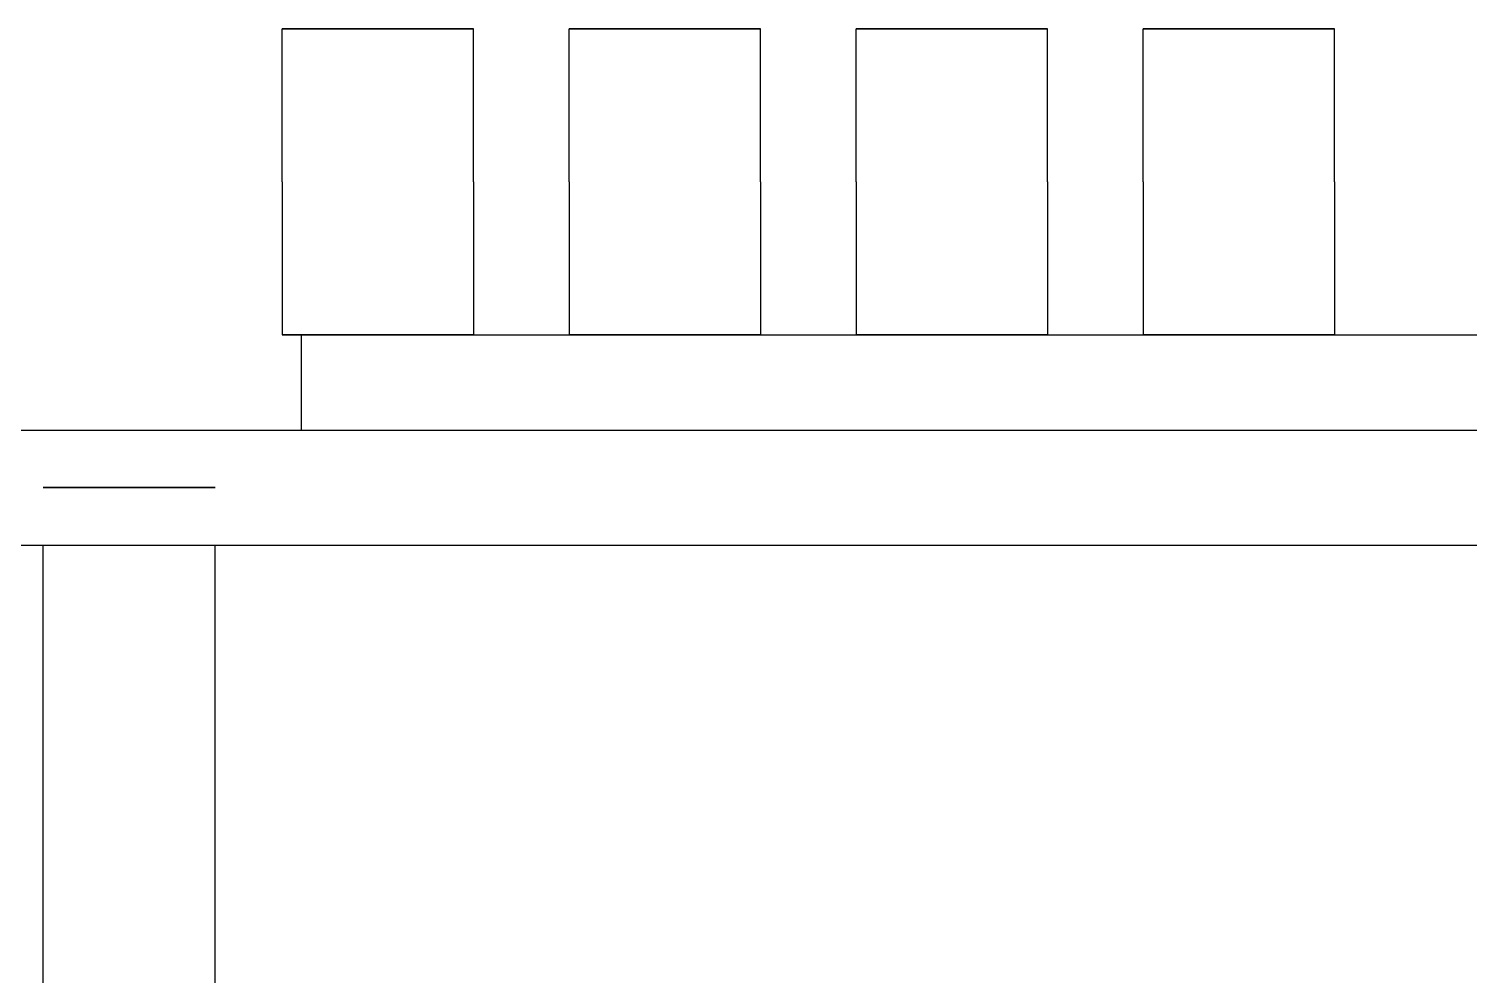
# Model space of a CAD drawing. Header units: millimetres. Extents: x -610 to 577, y -771 to 522.
# Drawn here: x 170.8 to 246, y 104.5 to 154 of the extents above; entities that cross this region are included whole.
import ezdxf

# ---------------------------------------------------------------- set-up
doc = ezdxf.new("R2010")
doc.units = ezdxf.units.MM
doc.layers.add('HIDDEN', color=8, linetype='Continuous')
doc.layers.add('VISIBLE', color=7, linetype='Continuous')

msp = doc.modelspace()

# ---------------------------------------------------------------- linework, layer by layer
at = {"layer": 'HIDDEN'}
for points in [[(184, 154), (184.036, 154)], [(184.036, 154), (184, 154)], [(184.036, 154), (184, 154)], [(184.036, 154), (184.325, 154)], [(184.325, 154), (184.036, 154)], [(184.325, 154), (184.036, 154)], [(184.325, 154), (184.885, 154)], [(184.885, 154), (184.325, 154)], [(184.885, 154), (184.325, 154)], [(184.885, 154), (185.684, 154)], [(185.684, 154), (184.885, 154)], [(185.684, 154), (184.885, 154)], [(185.684, 154), (186.676, 154)], [(186.676, 154), (185.684, 154)], [(186.676, 154), (185.684, 154)], [(186.676, 154), (187.803, 154)], [(187.803, 154), (186.676, 154)], [(187.803, 154), (186.676, 154)], [(187.803, 154), (189, 154)], [(189, 154), (187.803, 154)], [(189, 154), (187.803, 154)], [(190.197, 154), (189, 154)], [(189, 154), (190.197, 154)], [(190.197, 154), (189, 154)], [(191.324, 154), (190.197, 154)], [(190.197, 154), (191.324, 154)], [(191.324, 154), (190.197, 154)], [(192.316, 154), (191.324, 154)], [(191.324, 154), (192.316, 154)], [(192.316, 154), (191.324, 154)], [(193.115, 154), (192.316, 154)], [(192.316, 154), (193.115, 154)], [(193.115, 154), (192.316, 154)], [(193.675, 154), (193.115, 154)], [(193.115, 154), (193.675, 154)], [(193.675, 154), (193.115, 154)], [(193.964, 154), (193.675, 154)], [(193.675, 154), (193.964, 154)], [(193.964, 154), (193.675, 154)], [(194, 154), (193.964, 154)], [(193.964, 154), (194, 154)], [(194, 154), (193.964, 154)], [(199, 154), (199.036, 154)], [(199.036, 154), (199, 154)], [(199.036, 154), (199, 154)], [(199.036, 154), (199.325, 154)], [(199.325, 154), (199.036, 154)], [(199.325, 154), (199.036, 154)], [(199.325, 154), (199.885, 154)], [(199.885, 154), (199.325, 154)], [(199.885, 154), (199.325, 154)], [(199.885, 154), (200.684, 154)], [(200.684, 154), (199.885, 154)], [(200.684, 154), (199.885, 154)], [(200.684, 154), (201.676, 154)], [(201.676, 154), (200.684, 154)], [(201.676, 154), (200.684, 154)], [(201.676, 154), (202.803, 154)], [(202.803, 154), (201.676, 154)], [(202.803, 154), (201.676, 154)], [(202.803, 154), (204, 154)], [(204, 154), (202.803, 154)], [(204, 154), (202.803, 154)], [(205.197, 154), (204, 154)], [(204, 154), (205.197, 154)], [(205.197, 154), (204, 154)], [(206.324, 154), (205.197, 154)], [(205.197, 154), (206.324, 154)], [(206.324, 154), (205.197, 154)], [(207.316, 154), (206.324, 154)], [(206.324, 154), (207.316, 154)], [(207.316, 154), (206.324, 154)], [(208.115, 154), (207.316, 154)], [(207.316, 154), (208.115, 154)], [(208.115, 154), (207.316, 154)], [(208.675, 154), (208.115, 154)], [(208.115, 154), (208.675, 154)], [(208.675, 154), (208.115, 154)], [(208.964, 154), (208.675, 154)], [(208.675, 154), (208.964, 154)], [(208.964, 154), (208.675, 154)], [(209, 154), (208.964, 154)], [(208.964, 154), (209, 154)], [(209, 154), (208.964, 154)], [(214, 154), (214.036, 154)], [(214.036, 154), (214, 154)], [(214.036, 154), (214, 154)], [(214.036, 154), (214.325, 154)], [(214.325, 154), (214.036, 154)], [(214.325, 154), (214.036, 154)], [(214.325, 154), (214.885, 154)], [(214.885, 154), (214.325, 154)], [(214.885, 154), (214.325, 154)], [(214.885, 154), (215.684, 154)], [(215.684, 154), (214.885, 154)], [(215.684, 154), (214.885, 154)], [(215.684, 154), (216.676, 154)], [(216.676, 154), (215.684, 154)], [(216.676, 154), (215.684, 154)], [(216.676, 154), (217.803, 154)], [(217.803, 154), (216.676, 154)], [(217.803, 154), (216.676, 154)], [(217.803, 154), (219, 154)], [(219, 154), (217.803, 154)], [(219, 154), (217.803, 154)], [(220.197, 154), (219, 154)], [(219, 154), (220.197, 154)], [(220.197, 154), (219, 154)], [(221.324, 154), (220.197, 154)], [(220.197, 154), (221.324, 154)], [(221.324, 154), (220.197, 154)], [(222.316, 154), (221.324, 154)], [(221.324, 154), (222.316, 154)], [(222.316, 154), (221.324, 154)], [(223.115, 154), (222.316, 154)], [(222.316, 154), (223.115, 154)], [(223.115, 154), (222.316, 154)], [(223.675, 154), (223.115, 154)], [(223.115, 154), (223.675, 154)], [(223.675, 154), (223.115, 154)], [(223.964, 154), (223.675, 154)], [(223.675, 154), (223.964, 154)], [(223.964, 154), (223.675, 154)], [(224, 154), (223.964, 154)], [(223.964, 154), (224, 154)], [(224, 154), (223.964, 154)], [(229, 154), (229.036, 154)], [(229.036, 154), (229, 154)], [(229.036, 154), (229, 154)], [(229.036, 154), (229.325, 154)], [(229.325, 154), (229.036, 154)], [(229.325, 154), (229.036, 154)], [(229.325, 154), (229.885, 154)], [(229.885, 154), (229.325, 154)], [(229.885, 154), (229.325, 154)], [(229.885, 154), (230.684, 154)], [(230.684, 154), (229.885, 154)], [(230.684, 154), (229.885, 154)], [(230.684, 154), (231.676, 154)], [(231.676, 154), (230.684, 154)], [(231.676, 154), (230.684, 154)], [(231.676, 154), (232.803, 154)], [(232.803, 154), (231.676, 154)], [(232.803, 154), (231.676, 154)], [(232.803, 154), (234, 154)], [(234, 154), (232.803, 154)], [(234, 154), (232.803, 154)], [(235.197, 154), (234, 154)], [(234, 154), (235.197, 154)], [(235.197, 154), (234, 154)], [(236.324, 154), (235.197, 154)], [(235.197, 154), (236.324, 154)], [(236.324, 154), (235.197, 154)], [(237.316, 154), (236.324, 154)], [(236.324, 154), (237.316, 154)], [(237.316, 154), (236.324, 154)], [(238.115, 154), (237.316, 154)], [(237.316, 154), (238.115, 154)], [(238.115, 154), (237.316, 154)], [(238.675, 154), (238.115, 154)], [(238.115, 154), (238.675, 154)], [(238.675, 154), (238.115, 154)], [(238.964, 154), (238.675, 154)], [(238.675, 154), (238.964, 154)], [(238.964, 154), (238.675, 154)], [(239, 154), (238.964, 154)], [(238.964, 154), (239, 154)], [(239, 154), (238.964, 154)], [(184, 138), (184.036, 138)], [(184.036, 138), (184, 138)], [(184.036, 138), (184, 138)], [(184.036, 138), (184.325, 138)], [(184.325, 138), (184.036, 138)], [(184.325, 138), (184.036, 138)], [(184.325, 138), (184.885, 138)], [(184.885, 138), (184.325, 138)], [(184.885, 138), (184.325, 138)], [(184.885, 138), (185.684, 138)], [(185.684, 138), (184.885, 138)], [(185.684, 138), (184.885, 138)], [(185, 138), (255, 138)], [(185, 133), (185, 138)], [(185, 138), (185.684, 138)], [(185.684, 138), (186.676, 138)], [(186.676, 138), (185.684, 138)], [(185.684, 138), (186.676, 138)], [(186.676, 138), (185.684, 138)], [(186.676, 138), (187.803, 138)], [(187.803, 138), (186.676, 138)], [(186.676, 138), (187.803, 138)], [(187.803, 138), (186.676, 138)], [(187.803, 138), (189, 138)], [(189, 138), (187.803, 138)], [(187.803, 138), (189, 138)], [(189, 138), (187.803, 138)], [(190.197, 138), (189, 138)], [(189, 138), (190.197, 138)], [(190.197, 138), (189, 138)], [(189, 138), (190.197, 138)], [(191.324, 138), (190.197, 138)], [(190.197, 138), (191.324, 138)], [(191.324, 138), (190.197, 138)], [(190.197, 138), (191.324, 138)], [(192.316, 138), (191.324, 138)], [(191.324, 138), (192.316, 138)], [(192.316, 138), (191.324, 138)], [(191.324, 138), (192.316, 138)], [(193.115, 138), (192.316, 138)], [(192.316, 138), (193.115, 138)], [(193.115, 138), (192.316, 138)], [(192.316, 138), (193.115, 138)], [(193.675, 138), (193.115, 138)], [(193.115, 138), (193.675, 138)], [(193.675, 138), (193.115, 138)], [(193.115, 138), (193.675, 138)], [(193.964, 138), (193.675, 138)], [(193.675, 138), (193.964, 138)], [(193.964, 138), (193.675, 138)], [(193.675, 138), (193.964, 138)], [(194, 138), (193.964, 138)], [(193.964, 138), (194, 138)], [(194, 138), (193.964, 138)], [(193.964, 138), (194, 138)], [(199, 138), (199.036, 138)], [(199.036, 138), (199, 138)], [(199, 138), (199.036, 138)], [(199.036, 138), (199, 138)], [(199.036, 138), (199.325, 138)], [(199.325, 138), (199.036, 138)], [(199.036, 138), (199.325, 138)], [(199.325, 138), (199.036, 138)], [(199.325, 138), (199.885, 138)], [(199.885, 138), (199.325, 138)], [(199.325, 138), (199.885, 138)], [(199.885, 138), (199.325, 138)], [(199.885, 138), (200.684, 138)], [(200.684, 138), (199.885, 138)], [(199.885, 138), (200.684, 138)], [(200.684, 138), (199.885, 138)], [(200.684, 138), (201.676, 138)], [(201.676, 138), (200.684, 138)], [(200.684, 138), (201.676, 138)], [(201.676, 138), (200.684, 138)], [(201.676, 138), (202.803, 138)], [(202.803, 138), (201.676, 138)], [(201.676, 138), (202.803, 138)], [(202.803, 138), (201.676, 138)], [(202.803, 138), (204, 138)], [(204, 138), (202.803, 138)], [(202.803, 138), (204, 138)], [(204, 138), (202.803, 138)], [(205.197, 138), (204, 138)], [(204, 138), (205.197, 138)], [(205.197, 138), (204, 138)], [(204, 138), (205.197, 138)], [(206.324, 138), (205.197, 138)], [(205.197, 138), (206.324, 138)], [(206.324, 138), (205.197, 138)], [(205.197, 138), (206.324, 138)], [(207.316, 138), (206.324, 138)], [(206.324, 138), (207.316, 138)], [(207.316, 138), (206.324, 138)], [(206.324, 138), (207.316, 138)], [(208.115, 138), (207.316, 138)], [(207.316, 138), (208.115, 138)], [(208.115, 138), (207.316, 138)], [(207.316, 138), (208.115, 138)], [(208.675, 138), (208.115, 138)], [(208.115, 138), (208.675, 138)], [(208.675, 138), (208.115, 138)], [(208.115, 138), (208.675, 138)], [(208.964, 138), (208.675, 138)], [(208.675, 138), (208.964, 138)], [(208.964, 138), (208.675, 138)], [(208.675, 138), (208.964, 138)], [(209, 138), (208.964, 138)], [(208.964, 138), (209, 138)], [(209, 138), (208.964, 138)], [(208.964, 138), (209, 138)], [(214, 138), (214.036, 138)], [(214.036, 138), (214, 138)], [(214, 138), (214.036, 138)], [(214.036, 138), (214, 138)], [(214.036, 138), (214.325, 138)], [(214.325, 138), (214.036, 138)], [(214.036, 138), (214.325, 138)], [(214.325, 138), (214.036, 138)], [(214.325, 138), (214.885, 138)], [(214.885, 138), (214.325, 138)], [(214.325, 138), (214.885, 138)], [(214.885, 138), (214.325, 138)], [(214.885, 138), (215.684, 138)], [(215.684, 138), (214.885, 138)], [(214.885, 138), (215.684, 138)], [(215.684, 138), (214.885, 138)], [(215.684, 138), (216.676, 138)], [(216.676, 138), (215.684, 138)], [(215.684, 138), (216.676, 138)], [(216.676, 138), (215.684, 138)], [(216.676, 138), (217.803, 138)], [(217.803, 138), (216.676, 138)], [(216.676, 138), (217.803, 138)], [(217.803, 138), (216.676, 138)], [(217.803, 138), (219, 138)], [(219, 138), (217.803, 138)], [(217.803, 138), (219, 138)], [(219, 138), (217.803, 138)], [(220.197, 138), (219, 138)], [(219, 138), (220.197, 138)], [(220.197, 138), (219, 138)], [(219, 138), (220.197, 138)], [(221.324, 138), (220.197, 138)], [(220.197, 138), (221.324, 138)], [(221.324, 138), (220.197, 138)], [(220.197, 138), (221.324, 138)], [(222.316, 138), (221.324, 138)], [(221.324, 138), (222.316, 138)], [(222.316, 138), (221.324, 138)], [(221.324, 138), (222.316, 138)], [(223.115, 138), (222.316, 138)], [(222.316, 138), (223.115, 138)], [(223.115, 138), (222.316, 138)], [(222.316, 138), (223.115, 138)], [(223.675, 138), (223.115, 138)], [(223.115, 138), (223.675, 138)], [(223.675, 138), (223.115, 138)], [(223.115, 138), (223.675, 138)], [(223.964, 138), (223.675, 138)], [(223.675, 138), (223.964, 138)], [(223.964, 138), (223.675, 138)], [(223.675, 138), (223.964, 138)], [(224, 138), (223.964, 138)], [(223.964, 138), (224, 138)], [(224, 138), (223.964, 138)], [(223.964, 138), (224, 138)], [(229, 138), (229.036, 138)], [(229.036, 138), (229, 138)], [(229, 138), (229.036, 138)], [(229.036, 138), (229, 138)], [(229.036, 138), (229.325, 138)], [(229.325, 138), (229.036, 138)], [(229.036, 138), (229.325, 138)], [(229.325, 138), (229.036, 138)], [(229.325, 138), (229.885, 138)], [(229.885, 138), (229.325, 138)], [(229.325, 138), (229.885, 138)], [(229.885, 138), (229.325, 138)], [(229.885, 138), (230.684, 138)], [(230.684, 138), (229.885, 138)], [(229.885, 138), (230.684, 138)], [(230.684, 138), (229.885, 138)], [(230.684, 138), (231.676, 138)], [(231.676, 138), (230.684, 138)], [(230.684, 138), (231.676, 138)], [(231.676, 138), (230.684, 138)], [(231.676, 138), (232.803, 138)], [(232.803, 138), (231.676, 138)], [(231.676, 138), (232.803, 138)], [(232.803, 138), (231.676, 138)], [(232.803, 138), (234, 138)], [(234, 138), (232.803, 138)], [(232.803, 138), (234, 138)], [(234, 138), (232.803, 138)], [(235.197, 138), (234, 138)], [(234, 138), (235.197, 138)], [(235.197, 138), (234, 138)], [(234, 138), (235.197, 138)], [(236.324, 138), (235.197, 138)], [(235.197, 138), (236.324, 138)], [(236.324, 138), (235.197, 138)], [(235.197, 138), (236.324, 138)], [(237.316, 138), (236.324, 138)], [(236.324, 138), (237.316, 138)], [(237.316, 138), (236.324, 138)], [(236.324, 138), (237.316, 138)], [(238.115, 138), (237.316, 138)], [(237.316, 138), (238.115, 138)], [(238.115, 138), (237.316, 138)], [(237.316, 138), (238.115, 138)], [(238.675, 138), (238.115, 138)], [(238.115, 138), (238.675, 138)], [(238.675, 138), (238.115, 138)], [(238.115, 138), (238.675, 138)], [(238.964, 138), (238.675, 138)], [(238.675, 138), (238.964, 138)], [(238.964, 138), (238.675, 138)], [(238.675, 138), (238.964, 138)], [(239, 138), (238.964, 138)], [(238.964, 138), (239, 138)], [(239, 138), (238.964, 138)], [(238.964, 138), (239, 138)], [(170, 133), (290, 133)], [(185, 133), (255, 133)], [(185, 133), (255, 133)], [(171.5, 130), (171.533, 130)], [(171.533, 130), (171.5, 130)], [(171.5, 130), (171.533, 130)], [(171.533, 130), (171.5, 130)], [(171.533, 130), (171.792, 130)], [(171.792, 130), (171.533, 130)], [(171.533, 130), (171.792, 130)], [(171.792, 130), (171.533, 130)], [(171.792, 130), (172.297, 130)], [(172.297, 130), (171.792, 130)], [(171.792, 130), (172.297, 130)], [(172.297, 130), (171.792, 130)], [(172.297, 130), (173.016, 130)], [(173.016, 130), (172.297, 130)], [(172.297, 130), (173.016, 130)], [(173.016, 130), (172.297, 130)], [(173.016, 130), (173.909, 130)], [(173.909, 130), (173.016, 130)], [(173.016, 130), (173.909, 130)], [(173.909, 130), (173.016, 130)], [(173.909, 130), (174.923, 130)], [(174.923, 130), (173.909, 130)], [(173.909, 130), (174.923, 130)], [(174.923, 130), (173.909, 130)], [(174.923, 130), (176, 130)], [(176, 130), (174.923, 130)], [(174.923, 130), (176, 130)], [(176, 130), (174.923, 130)], [(177.077, 130), (176, 130)], [(176, 130), (177.077, 130)], [(177.077, 130), (176, 130)], [(176, 130), (177.077, 130)], [(178.091, 130), (177.077, 130)], [(177.077, 130), (178.091, 130)], [(178.091, 130), (177.077, 130)], [(177.077, 130), (178.091, 130)], [(178.984, 130), (178.091, 130)], [(178.091, 130), (178.984, 130)], [(178.984, 130), (178.091, 130)], [(178.091, 130), (178.984, 130)], [(179.703, 130), (178.984, 130)], [(178.984, 130), (179.703, 130)], [(179.703, 130), (178.984, 130)], [(178.984, 130), (179.703, 130)], [(180.208, 130), (179.703, 130)], [(179.703, 130), (180.208, 130)], [(180.208, 130), (179.703, 130)], [(179.703, 130), (180.208, 130)], [(180.467, 130), (180.208, 130)], [(180.208, 130), (180.467, 130)], [(180.467, 130), (180.208, 130)], [(180.208, 130), (180.467, 130)], [(180.5, 130), (180.467, 130)], [(180.467, 130), (180.5, 130)], [(180.5, 130), (180.467, 130)], [(180.467, 130), (180.5, 130)], [(170, 127), (290, 127)]]:
    msp.add_lwpolyline(points, dxfattribs=at)
at = {"layer": 'VISIBLE'}
for points in [[(184, 154), (184.036, 154)], [(184, 146), (184, 154)], [(184.036, 154), (184.325, 154)], [(184.325, 154), (184.885, 154)], [(184.885, 154), (185.684, 154)], [(185.684, 154), (186.676, 154)], [(186.676, 154), (187.803, 154)], [(187.803, 154), (189, 154)], [(189, 154), (190.197, 154)], [(190.197, 154), (191.324, 154)], [(191.324, 154), (192.316, 154)], [(192.316, 154), (193.115, 154)], [(193.115, 154), (193.675, 154)], [(193.675, 154), (193.964, 154)], [(193.964, 154), (194, 154)], [(194, 146), (194, 154)], [(199, 154), (199.036, 154)], [(199, 146), (199, 154)], [(199.036, 154), (199.325, 154)], [(199.325, 154), (199.885, 154)], [(199.885, 154), (200.684, 154)], [(200.684, 154), (201.676, 154)], [(201.676, 154), (202.803, 154)], [(202.803, 154), (204, 154)], [(204, 154), (205.197, 154)], [(205.197, 154), (206.324, 154)], [(206.324, 154), (207.316, 154)], [(207.316, 154), (208.115, 154)], [(208.115, 154), (208.675, 154)], [(208.675, 154), (208.964, 154)], [(208.964, 154), (209, 154)], [(209, 146), (209, 154)], [(214, 154), (214.036, 154)], [(214, 146), (214, 154)], [(214.036, 154), (214.325, 154)], [(214.325, 154), (214.885, 154)], [(214.885, 154), (215.684, 154)], [(215.684, 154), (216.676, 154)], [(216.676, 154), (217.803, 154)], [(217.803, 154), (219, 154)], [(219, 154), (220.197, 154)], [(220.197, 154), (221.324, 154)], [(221.324, 154), (222.316, 154)], [(222.316, 154), (223.115, 154)], [(223.115, 154), (223.675, 154)], [(223.675, 154), (223.964, 154)], [(223.964, 154), (224, 154)], [(224, 146), (224, 154)], [(229, 154), (229.036, 154)], [(229, 146), (229, 154)], [(229.036, 154), (229.325, 154)], [(229.325, 154), (229.885, 154)], [(229.885, 154), (230.684, 154)], [(230.684, 154), (231.676, 154)], [(231.676, 154), (232.803, 154)], [(232.803, 154), (234, 154)], [(234, 154), (235.197, 154)], [(235.197, 154), (236.324, 154)], [(236.324, 154), (237.316, 154)], [(237.316, 154), (238.115, 154)], [(238.115, 154), (238.675, 154)], [(238.675, 154), (238.964, 154)], [(238.964, 154), (239, 154)], [(239, 146), (239, 154)], [(184, 146), (184, 138)], [(194, 146), (194, 138)], [(199, 146), (199, 138)], [(209, 146), (209, 138)], [(214, 146), (214, 138)], [(224, 146), (224, 138)], [(229, 146), (229, 138)], [(239, 146), (239, 138)], [(184, 138), (184.036, 138)], [(184.036, 138), (184.325, 138)], [(184.325, 138), (184.885, 138)], [(184.885, 138), (185, 138)], [(185, 138), (255, 138)], [(185, 133), (185, 138)], [(170, 133), (290, 133)], [(170, 127), (290, 127)], [(171.5, 67.5), (171.5, 127)], [(180.5, 67.5), (180.5, 127)]]:
    msp.add_lwpolyline(points, dxfattribs=at)

doc.saveas('drawing.dxf')
